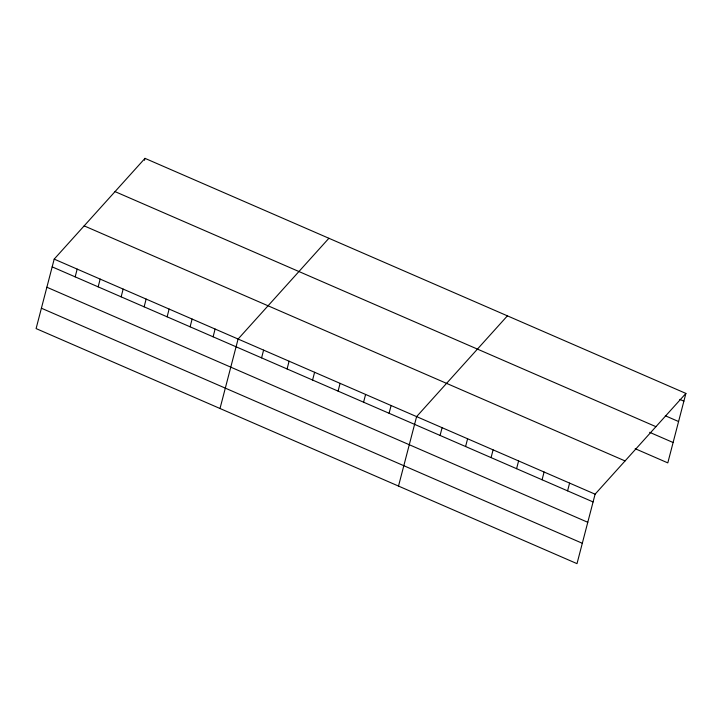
<?xml version="1.0" encoding="UTF-8"?>
<svg xmlns="http://www.w3.org/2000/svg" width="722" height="722" viewBox="0 0 722 722"><rect width="100%" height="100%" fill="white"/><g stroke="black" fill="none" stroke-linecap="round" stroke-linejoin="round"><path stroke-width="1.08" d="M54.195 259.117L36.1 328.582L577.004 563.647L595.099 494.182L685.9 393.418L144.996 158.353L54.195 259.117L595.099 494.182M75.16 276.86L77.182 269.107M98.156 286.851L100.168 279.098M144.49 160.293L144.996 158.353M121.143 296.841L123.155 289.089M144.129 306.832L146.151 299.079M167.116 316.823L169.138 309.07M190.103 326.813L192.124 319.061M213.098 336.804L215.111 329.052M220.011 408.508L238.098 339.042L328.898 238.278M261.581 357.868L263.602 350.125M287.085 368.951L289.098 361.208M312.581 380.034L314.602 372.29M338.086 391.116L340.098 383.364M363.581 402.199L365.603 394.447M389.086 413.282L391.098 405.529M398.508 486.077L416.603 416.612L507.404 315.848M440.077 435.447L442.099 427.695M465.582 446.53L467.603 438.777M491.077 457.604L493.099 449.86M516.582 468.686L518.604 460.943M542.078 479.769L544.099 472.017M567.582 490.852L569.595 483.099M685.9 393.418L667.805 462.883L635.17 448.696M679.799 399.392L683.878 401.17M665.314 415.773L678.581 421.531M115.033 191.61L655.937 426.675M649.656 432.325L673.112 442.514M84.158 225.869L625.062 460.934M52.174 266.869L593.078 501.934M46.867 287.23L587.78 522.295M41.407 308.213L582.311 543.278"/></g></svg>
